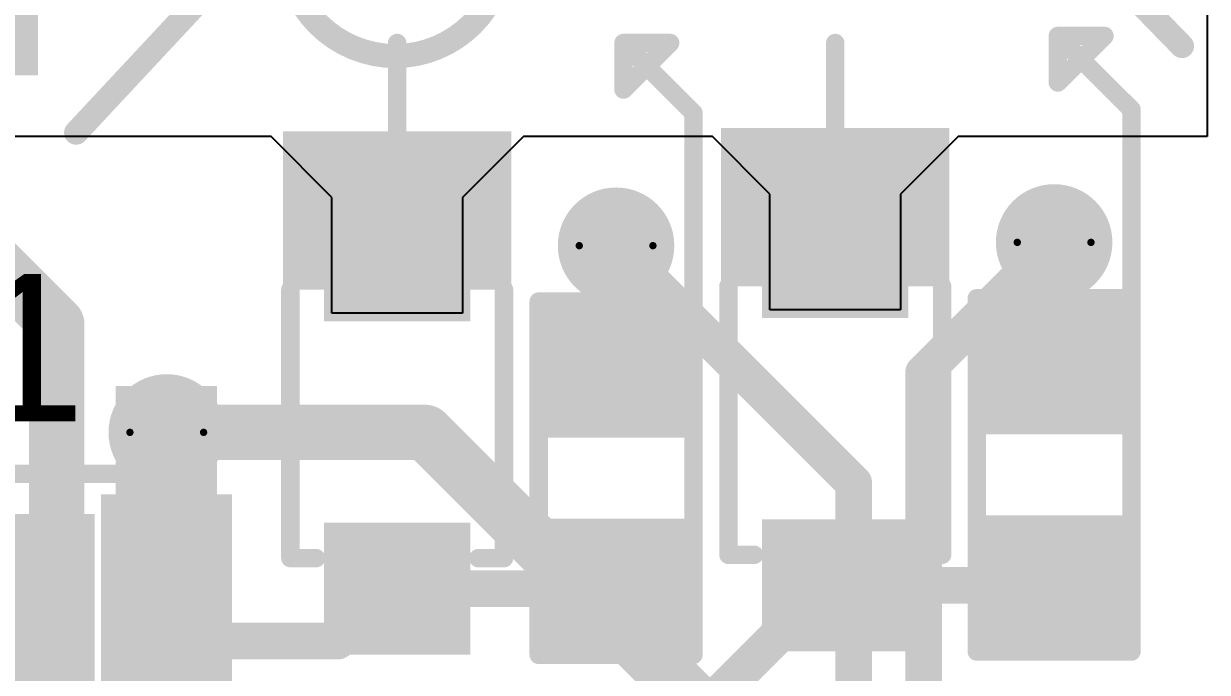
# Model space of a CAD drawing. Header units: millimetres. Extents: x -115 to 124, y -6 to 61.
# Drawn here: x -46.68 to -38.52, y 15.25 to 19.73 of the extents above; entities that cross this region are included whole.
import ezdxf

# ---------------------------------------------------------------- set-up
doc = ezdxf.new("R2010")
doc.units = ezdxf.units.MM
for name, color, linetype in [('BottomLayer', 5, 'Continuous'), ('BottomOverlay', 54, 'Continuous'), ('BottomSolder', 6, 'Continuous'), ('DrillDrawing', 1, 'Continuous'), ('TopLayer', 1, 'Continuous'), ('TopOverlay', 2, 'Continuous'), ('TopPaste', 8, 'Continuous'), ('TopSolder', 216, 'Continuous'), ('ViaHoleLayer', 16, 'Continuous')]:
    doc.layers.add(name, color=color, linetype=linetype)
doc.styles.add('Arial', font='', dxfattribs={"height": 0.2})
doc.styles.get('Arial').set_extended_font_data('Arial')

# ---------------------------------------------------------------- blocks, each defined once
blk = doc.blocks.new('TDFN_14_EP_3_3__3')
at = {"layer": 'TopLayer'}
for points in [[(-1.835, 1.31), (-1.135, 1.31), (-1.135, 1.09), (-1.835, 1.09)], [(1.135, 1.31), (1.835, 1.31), (1.835, 1.09), (1.135, 1.09)], [(-0.89, 1.175), (0.89, 1.175), (0.89, -1.175), (-0.89, -1.175)], [(-1.835, 0.91), (-1.135, 0.91), (-1.135, 0.69), (-1.835, 0.69)], [(1.135, 0.91), (1.835, 0.91), (1.835, 0.69), (1.135, 0.69)], [(-1.835, 0.51), (-1.135, 0.51), (-1.135, 0.29), (-1.835, 0.29)], [(1.135, 0.51), (1.835, 0.51), (1.835, 0.29), (1.135, 0.29)], [(-1.835, 0.11), (-1.135, 0.11), (-1.135, -0.11), (-1.835, -0.11)], [(1.135, 0.11), (1.835, 0.11), (1.835, -0.11), (1.135, -0.11)], [(-1.835, -0.29), (-1.135, -0.29), (-1.135, -0.51), (-1.835, -0.51)], [(1.135, -0.29), (1.835, -0.29), (1.835, -0.51), (1.135, -0.51)], [(-1.835, -0.69), (-1.135, -0.69), (-1.135, -0.91), (-1.835, -0.91)], [(1.135, -0.69), (1.835, -0.69), (1.835, -0.91), (1.135, -0.91)], [(-1.835, -1.09), (-1.135, -1.09), (-1.135, -1.31), (-1.835, -1.31)], [(1.135, -1.09), (1.835, -1.09), (1.835, -1.31), (1.135, -1.31)]]:
    blk.add_hatch(color=1, dxfattribs=at).paths.add_polyline_path(points)
at = {"layer": 'TopPaste'}
for points in [[(-1.835, 1.31), (-1.135, 1.31), (-1.135, 1.09), (-1.835, 1.09)], [(1.135, 1.31), (1.835, 1.31), (1.835, 1.09), (1.135, 1.09)], [(-1.835, 0.91), (-1.135, 0.91), (-1.135, 0.69), (-1.835, 0.69)], [(1.135, 0.91), (1.835, 0.91), (1.835, 0.69), (1.135, 0.69)], [(-1.835, 0.51), (-1.135, 0.51), (-1.135, 0.29), (-1.835, 0.29)], [(1.135, 0.51), (1.835, 0.51), (1.835, 0.29), (1.135, 0.29)], [(-1.835, 0.11), (-1.135, 0.11), (-1.135, -0.11), (-1.835, -0.11)], [(1.135, 0.11), (1.835, 0.11), (1.835, -0.11), (1.135, -0.11)], [(-1.835, -0.29), (-1.135, -0.29), (-1.135, -0.51), (-1.835, -0.51)], [(1.135, -0.29), (1.835, -0.29), (1.835, -0.51), (1.135, -0.51)], [(-1.835, -0.69), (-1.135, -0.69), (-1.135, -0.91), (-1.835, -0.91)], [(1.135, -0.69), (1.835, -0.69), (1.835, -0.91), (1.135, -0.91)], [(-1.835, -1.09), (-1.135, -1.09), (-1.135, -1.31), (-1.835, -1.31)], [(1.135, -1.09), (1.835, -1.09), (1.835, -1.31), (1.135, -1.31)]]:
    blk.add_hatch(color=8, dxfattribs=at).paths.add_polyline_path(points)
at = {"layer": 'TopSolder'}
for points in [[(-1.9366, 1.4116), (-1.0334, 1.4116), (-1.0334, 0.9884), (-1.9366, 0.9884)], [(1.0334, 1.4116), (1.9366, 1.4116), (1.9366, 0.9884), (1.0334, 0.9884)], [(-0.9916, 1.2766), (0.9916, 1.2766), (0.9916, -1.2766), (-0.9916, -1.2766)], [(-1.9366, 1.0116), (-1.0334, 1.0116), (-1.0334, 0.5884), (-1.9366, 0.5884)], [(1.0334, 1.0116), (1.9366, 1.0116), (1.9366, 0.5884), (1.0334, 0.5884)], [(-1.9366, 0.6116), (-1.0334, 0.6116), (-1.0334, 0.1884), (-1.9366, 0.1884)], [(1.0334, 0.6116), (1.9366, 0.6116), (1.9366, 0.1884), (1.0334, 0.1884)], [(-1.9366, 0.2116), (-1.0334, 0.2116), (-1.0334, -0.2116), (-1.9366, -0.2116)], [(1.0334, 0.2116), (1.9366, 0.2116), (1.9366, -0.2116), (1.0334, -0.2116)], [(-1.9366, -0.1884), (-1.0334, -0.1884), (-1.0334, -0.6116), (-1.9366, -0.6116)], [(1.0334, -0.1884), (1.9366, -0.1884), (1.9366, -0.6116), (1.0334, -0.6116)], [(-1.9366, -0.5884), (-1.0334, -0.5884), (-1.0334, -1.0116), (-1.9366, -1.0116)], [(1.0334, -0.5884), (1.9366, -0.5884), (1.9366, -1.0116), (1.0334, -1.0116)], [(-1.9366, -0.9884), (-1.0334, -0.9884), (-1.0334, -1.4116), (-1.9366, -1.4116)], [(1.0334, -0.9884), (1.9366, -0.9884), (1.9366, -1.4116), (1.0334, -1.4116)]]:
    blk.add_hatch(color=216, dxfattribs=at).paths.add_polyline_path(points)
at = {"layer": 'TopOverlay', "const_width": 0.127}
for points in [[(-1.55, 1.5538), (1.55, 1.5538)], [(-1.55, 1.423), (-1.55, 1.543)], [(1.55, 1.423), (1.55, 1.543)], [(-2.1082, 1.0922), (-2.1082, 1.3462)], [(-2.1082, 1.3462), (-1.9812, 1.2192)], [(-2.1082, 1.0922), (-1.9812, 1.2192)], [(-1.55, -1.543), (-1.55, -1.423)], [(1.55, -1.543), (1.55, -1.423)], [(-1.55, -1.5538), (1.55, -1.5538)]]:
    blk.add_lwpolyline(points, dxfattribs=at)
at = {"layer": 'TopOverlay', "const_width": 0.0635}
for points in [[(-1.5817, 1.5538, 1), (-1.5182, 1.5538, 1)], [(-1.5817, 1.543, 1), (-1.5182, 1.543, 1)], [(1.5182, 1.5538, 1), (1.5817, 1.5538, 1)], [(1.5182, 1.543, 1), (1.5817, 1.543, 1)], [(-1.5817, 1.423, 1), (-1.5182, 1.423, 1)], [(1.5182, 1.423, 1), (1.5817, 1.423, 1)], [(-2.1399, 1.3462, 1), (-2.0764, 1.3462, 1)], [(-2.1399, 1.3462, 1), (-2.0764, 1.3462, 1)], [(-2.013, 1.2192, 1), (-1.9494, 1.2192, 1)], [(-2.013, 1.2192, 1), (-1.9494, 1.2192, 1)], [(-2.1399, 1.0922, 1), (-2.0764, 1.0922, 1)], [(-2.1399, 1.0922, 1), (-2.0764, 1.0922, 1)], [(-1.5817, -1.423, 1), (-1.5182, -1.423, 1)], [(1.5182, -1.423, 1), (1.5817, -1.423, 1)], [(-1.5817, -1.543, 1), (-1.5182, -1.543, 1)], [(-1.5817, -1.5538, 1), (-1.5182, -1.5538, 1)], [(1.5182, -1.543, 1), (1.5817, -1.543, 1)], [(1.5182, -1.5538, 1), (1.5817, -1.5538, 1)]]:
    blk.add_lwpolyline(points, format="xyb", close=True, dxfattribs=at)
blk = doc.blocks.new('R___0603_9')
at = {"layer": 'TopLayer'}
for points in [[(-0.381, 0.4445), (-0.381, -0.4445), (-1.143, -0.4445), (-1.143, 0.4445)], [(1.143, 0.4445), (1.143, -0.4445), (0.381, -0.4445), (0.381, 0.4445)]]:
    blk.add_hatch(color=1, dxfattribs=at).paths.add_polyline_path(points)
at = {"layer": 'TopPaste'}
for points in [[(-0.381, 0.4445), (-0.381, -0.4445), (-1.143, -0.4445), (-1.143, 0.4445)], [(1.143, 0.4445), (1.143, -0.4445), (0.381, -0.4445), (0.381, 0.4445)]]:
    blk.add_hatch(color=8, dxfattribs=at).paths.add_polyline_path(points)
at = {"layer": 'TopSolder'}
for points in [[(-0.2794, 0.5461), (-0.2794, -0.5461), (-1.2446, -0.5461), (-1.2446, 0.5461)], [(1.2446, 0.5461), (1.2446, -0.5461), (0.2794, -0.5461), (0.2794, 0.5461)]]:
    blk.add_hatch(color=216, dxfattribs=at).paths.add_polyline_path(points)
at = {"layer": 'TopOverlay', "const_width": 0.127}
for points in [[(-1.2192, 0.5334), (-1.2192, -0.5334)], [(-1.2192, 0.5334), (1.2192, 0.5334)], [(1.2192, 0.5334), (1.2192, -0.5334)], [(-1.2192, -0.5334), (1.2192, -0.5334)]]:
    blk.add_lwpolyline(points, dxfattribs=at)
at = {"layer": 'TopOverlay', "const_width": 0.0635}
for points in [[(-1.25095, 0.5334, 1), (-1.18745, 0.5334, 1)], [(-1.25095, 0.5334, 1), (-1.18745, 0.5334, 1)], [(1.18745, 0.5334, 1), (1.25095, 0.5334, 1)], [(1.18745, 0.5334, 1), (1.25095, 0.5334, 1)], [(-1.25095, -0.5334, 1), (-1.18745, -0.5334, 1)], [(-1.25095, -0.5334, 1), (-1.18745, -0.5334, 1)], [(1.18745, -0.5334, 1), (1.25095, -0.5334, 1)], [(1.18745, -0.5334, 1), (1.25095, -0.5334, 1)]]:
    blk.add_lwpolyline(points, format="xyb", close=True, dxfattribs=at)
blk = doc.blocks.new('R___0603_10')
at = {"layer": 'TopLayer'}
for points in [[(-0.381, 0.4445), (-0.381, -0.4445), (-1.143, -0.4445), (-1.143, 0.4445)], [(1.143, 0.4445), (1.143, -0.4445), (0.381, -0.4445), (0.381, 0.4445)]]:
    blk.add_hatch(color=1, dxfattribs=at).paths.add_polyline_path(points)
at = {"layer": 'TopPaste'}
for points in [[(-0.381, 0.4445), (-0.381, -0.4445), (-1.143, -0.4445), (-1.143, 0.4445)], [(1.143, 0.4445), (1.143, -0.4445), (0.381, -0.4445), (0.381, 0.4445)]]:
    blk.add_hatch(color=8, dxfattribs=at).paths.add_polyline_path(points)
at = {"layer": 'TopSolder'}
for points in [[(-0.2794, 0.5461), (-0.2794, -0.5461), (-1.2446, -0.5461), (-1.2446, 0.5461)], [(1.2446, 0.5461), (1.2446, -0.5461), (0.2794, -0.5461), (0.2794, 0.5461)]]:
    blk.add_hatch(color=216, dxfattribs=at).paths.add_polyline_path(points)
at = {"layer": 'TopOverlay', "const_width": 0.127}
for points in [[(-1.2192, 0.5334), (1.2192, 0.5334)], [(-1.2192, 0.5334), (-1.2192, -0.5334)], [(1.2192, 0.5334), (1.2192, -0.5334)], [(-1.2192, -0.5334), (1.2192, -0.5334)]]:
    blk.add_lwpolyline(points, dxfattribs=at)
at = {"layer": 'TopOverlay', "const_width": 0.0635}
for points in [[(-1.25095, 0.5334, 1), (-1.18745, 0.5334, 1)], [(-1.25095, 0.5334, 1), (-1.18745, 0.5334, 1)], [(1.18745, 0.5334, 1), (1.25095, 0.5334, 1)], [(1.18745, 0.5334, 1), (1.25095, 0.5334, 1)], [(-1.25095, -0.5334, 1), (-1.18745, -0.5334, 1)], [(-1.25095, -0.5334, 1), (-1.18745, -0.5334, 1)], [(1.18745, -0.5334, 1), (1.25095, -0.5334, 1)], [(1.18745, -0.5334, 1), (1.25095, -0.5334, 1)]]:
    blk.add_lwpolyline(points, format="xyb", close=True, dxfattribs=at)
blk = doc.blocks.new('SOD_323_14')
at = {"layer": 'TopLayer'}
for points in [[(-0.75, -0.45), (-1.55, -0.45), (-1.55, 0.45), (-0.75, 0.45)], [(1.55, -0.45), (0.75, -0.45), (0.75, 0.45), (1.55, 0.45)]]:
    blk.add_hatch(color=1, dxfattribs=at).paths.add_polyline_path(points)
at = {"layer": 'TopOverlay'}
for points in [[(-2.0063, 0.4832), (-0.9141, 0.4832), (-0.9141, 0.788), (-2.0063, 0.788)], [(-2.0063, -0.5074), (-1.5745, -0.5074), (-1.5745, 0.5086), (-2.0063, 0.5086)], [(-2.0063, -0.7868), (-0.9141, -0.7868), (-0.9141, -0.482), (-2.0063, -0.482)]]:
    blk.add_hatch(color=2, dxfattribs=at).paths.add_polyline_path(points)
at = {"layer": 'TopPaste'}
for points in [[(-0.75, -0.45), (-1.55, -0.45), (-1.55, 0.45), (-0.75, 0.45)], [(1.55, -0.45), (0.75, -0.45), (0.75, 0.45), (1.55, 0.45)]]:
    blk.add_hatch(color=8, dxfattribs=at).paths.add_polyline_path(points)
at = {"layer": 'TopSolder'}
for points in [[(-0.695, -0.505), (-1.605, -0.505), (-1.605, 0.505), (-0.695, 0.505)], [(1.605, -0.505), (0.695, -0.505), (0.695, 0.505), (1.605, 0.505)]]:
    blk.add_hatch(color=216, dxfattribs=at).paths.add_polyline_path(points)
at = {"layer": 'TopOverlay', "const_width": 0.127}
for points in [[(0.9398, 0.7366), (-0.9144, 0.7366)], [(0.9398, 0.5588), (0.9398, 0.7366)], [(0.9398, -0.7366), (0.9398, -0.5588)], [(0.9398, -0.7366), (-0.9144, -0.7366)]]:
    blk.add_lwpolyline(points, dxfattribs=at)
at = {"layer": 'TopOverlay', "const_width": 0.0635}
for points in [[(-0.9461, 0.7366, 1), (-0.8827, 0.7366, 1)], [(0.908, 0.7366, 1), (0.9715, 0.7366, 1)], [(0.908, 0.7366, 1), (0.9715, 0.7366, 1)], [(0.908, 0.5588, 1), (0.9715, 0.5588, 1)], [(0.908, -0.5588, 1), (0.9715, -0.5588, 1)], [(-0.9461, -0.7366, 1), (-0.8827, -0.7366, 1)], [(0.908, -0.7366, 1), (0.9715, -0.7366, 1)], [(0.908, -0.7366, 1), (0.9715, -0.7366, 1)]]:
    blk.add_lwpolyline(points, format="xyb", close=True, dxfattribs=at)
blk = doc.blocks.new('SOD_323_15')
at = {"layer": 'TopLayer'}
for points in [[(-0.75, -0.45), (-1.55, -0.45), (-1.55, 0.45), (-0.75, 0.45)], [(1.55, -0.45), (0.75, -0.45), (0.75, 0.45), (1.55, 0.45)]]:
    blk.add_hatch(color=1, dxfattribs=at).paths.add_polyline_path(points)
at = {"layer": 'TopOverlay'}
for points in [[(-2.0065, 0.4826), (-0.9143, 0.4826), (-0.9143, 0.7874), (-2.0065, 0.7874)], [(-2.0065, -0.508), (-1.5747, -0.508), (-1.5747, 0.508), (-2.0065, 0.508)], [(-2.0065, -0.7874), (-0.9143, -0.7874), (-0.9143, -0.4826), (-2.0065, -0.4826)]]:
    blk.add_hatch(color=2, dxfattribs=at).paths.add_polyline_path(points)
at = {"layer": 'TopPaste'}
for points in [[(-0.75, -0.45), (-1.55, -0.45), (-1.55, 0.45), (-0.75, 0.45)], [(1.55, -0.45), (0.75, -0.45), (0.75, 0.45), (1.55, 0.45)]]:
    blk.add_hatch(color=8, dxfattribs=at).paths.add_polyline_path(points)
at = {"layer": 'TopSolder'}
for points in [[(-0.695, -0.505), (-1.605, -0.505), (-1.605, 0.505), (-0.695, 0.505)], [(1.605, -0.505), (0.695, -0.505), (0.695, 0.505), (1.605, 0.505)]]:
    blk.add_hatch(color=216, dxfattribs=at).paths.add_polyline_path(points)
at = {"layer": 'TopOverlay', "const_width": 0.127}
for points in [[(0.9398, 0.7366), (-0.9144, 0.7366)], [(0.9398, 0.5588), (0.9398, 0.7366)], [(0.9398, -0.7366), (0.9398, -0.5588)], [(0.9398, -0.7366), (-0.9144, -0.7366)]]:
    blk.add_lwpolyline(points, dxfattribs=at)
at = {"layer": 'TopOverlay', "const_width": 0.0635}
for points in [[(-0.9461, 0.7366, 1), (-0.8827, 0.7366, 1)], [(0.908, 0.7366, 1), (0.9715, 0.7366, 1)], [(0.908, 0.7366, 1), (0.9715, 0.7366, 1)], [(0.908, 0.5588, 1), (0.9715, 0.5588, 1)], [(0.908, -0.5588, 1), (0.9715, -0.5588, 1)], [(-0.9461, -0.7366, 1), (-0.8827, -0.7366, 1)], [(0.908, -0.7366, 1), (0.9715, -0.7366, 1)], [(0.908, -0.7366, 1), (0.9715, -0.7366, 1)]]:
    blk.add_lwpolyline(points, format="xyb", close=True, dxfattribs=at)

msp = doc.modelspace()

# ---------------------------------------------------------------- hatches: boundary and pattern name
at = {"layer": 'BottomLayer'}
msp.add_hatch(color=5, dxfattribs=at).paths.add_polyline_path([(-64.1112, 19.3721), (-46.5836, 19.3721), (-46.5836, 28.2501), (-64.1112, 28.2501)])
h = msp.add_hatch(color=5, dxfattribs=at)
edge = h.paths.add_edge_path()
edge.add_arc((-42.5974, 18.1968), 0.3, 0, 360)
h = msp.add_hatch(color=5, dxfattribs=at)
edge = h.paths.add_edge_path()
edge.add_arc((-39.5769, 18.2196), 0.3, 0, 360)
h = msp.add_hatch(color=5, dxfattribs=at)
edge = h.paths.add_edge_path()
edge.add_arc((-45.6955, 16.9083), 0.3, 0, 360)
at = {"layer": 'BottomSolder'}
h = msp.add_hatch(color=6, dxfattribs=at)
edge = h.paths.add_edge_path()
edge.add_arc((-39.5769, 18.2196), 0.4016, 0, 360)
h = msp.add_hatch(color=6, dxfattribs=at)
edge = h.paths.add_edge_path()
edge.add_arc((-42.5974, 18.1968), 0.4016, 0, 360)
h = msp.add_hatch(color=6, dxfattribs=at)
edge = h.paths.add_edge_path()
edge.add_arc((-45.6955, 16.9083), 0.4016, 0, 360)
at = {"layer": 'TopLayer'}
h = msp.add_hatch(color=1, dxfattribs=at)
edge = h.paths.add_edge_path()
edge.add_arc((-42.5974, 18.1968), 0.3, 0, 360)
h = msp.add_hatch(color=1, dxfattribs=at)
edge = h.paths.add_edge_path()
edge.add_arc((-39.5769, 18.2196), 0.3, 0, 360)
msp.add_hatch(color=1, dxfattribs=at).paths.add_polyline_path([(-46.0481, 16.1581), (-45.3481, 16.1581), (-45.3481, 17.2284), (-46.0481, 17.2284)])
h = msp.add_hatch(color=1, dxfattribs=at)
edge = h.paths.add_edge_path()
edge.add_arc((-45.6955, 16.9083), 0.3, 0, 360)
at = {"layer": 'TopSolder'}
h = msp.add_hatch(color=216, dxfattribs=at)
edge = h.paths.add_edge_path()
edge.add_arc((-39.5769, 18.2196), 0.4016, 0, 360)
h = msp.add_hatch(color=216, dxfattribs=at)
edge = h.paths.add_edge_path()
edge.add_arc((-42.5974, 18.1968), 0.4016, 0, 360)
h = msp.add_hatch(color=216, dxfattribs=at)
edge = h.paths.add_edge_path()
edge.add_arc((-45.6955, 16.9083), 0.4016, 0, 360)
at = {"layer": 'ViaHoleLayer'}
h = msp.add_hatch(color=16, dxfattribs=at)
edge = h.paths.add_edge_path()
edge.add_arc((-39.5769, 18.2196), 0.15, 0, 360)
h = msp.add_hatch(color=16, dxfattribs=at)
edge = h.paths.add_edge_path()
edge.add_arc((-42.5974, 18.1968), 0.15, 0, 360)
h = msp.add_hatch(color=16, dxfattribs=at)
edge = h.paths.add_edge_path()
edge.add_arc((-45.6955, 16.9083), 0.15, 0, 360)

# ---------------------------------------------------------------- linework, layer by layer
at = {"layer": 'BottomLayer'}
for points, const_width in [([(-46.8933, 18.0964), (-46.454, 17.657)], 0.381), ([(-42.5974, 18.1968), (-40.9591, 16.5585)], 0.254), ([(-40.4765, 17.32), (-39.5769, 18.2196)], 0.254), ([(-46.454, 12.5757), (-46.454, 17.657)], 0.381), ([(-40.4765, 10.1011), (-40.4765, 17.32)], 0.254), ([(-45.6955, 16.9083), (-43.9115, 16.9083)], 0.381), ([(-43.9115, 16.9083), (-41.8299, 14.8266)], 0.381), ([(-40.9591, 10.8644), (-40.9591, 16.5585)], 0.254)]:
    msp.add_lwpolyline(points, dxfattribs=dict(at, const_width=const_width))
for points, const_width in [([(-42.6609, 18.1968, 1), (-42.5339, 18.1968, 1)], 0.127), ([(-39.6404, 18.2196, 1), (-39.5134, 18.2196, 1)], 0.127), ([(-46.5492, 17.657, 1), (-46.3587, 17.657, 1)], 0.1905), ([(-46.5492, 17.657, 1), (-46.3587, 17.657, 1)], 0.1905), ([(-40.54, 17.32, 1), (-40.413, 17.32, 1)], 0.127), ([(-40.54, 17.32, 1), (-40.413, 17.32, 1)], 0.127), ([(-45.7908, 16.9083, 1), (-45.6003, 16.9083, 1)], 0.1905), ([(-44.0068, 16.9083, 1), (-43.8163, 16.9083, 1)], 0.1905), ([(-44.0068, 16.9083, 1), (-43.8163, 16.9083, 1)], 0.1905), ([(-41.0226, 16.5585, 1), (-40.8956, 16.5585, 1)], 0.127), ([(-41.0226, 16.5585, 1), (-40.8956, 16.5585, 1)], 0.127)]:
    msp.add_lwpolyline(points, format="xyb", close=True, dxfattribs=dict(at, const_width=const_width))
at = {"layer": 'BottomOverlay', "const_width": 0.1664}
for points in [[(-46.3407, 27.419), (-38.6955, 19.5743)], [(-46.3201, 18.9769), (-38.6784, 27.1743)]]:
    msp.add_lwpolyline(points, dxfattribs=at)
for points in [[(-44.1201, 19.5054, -1), (-44.1201, 21.0048)], [(-44.1201, 21.0048, -1), (-44.1201, 19.5054)]]:
    msp.add_lwpolyline(points, format="xyb", dxfattribs=at)
at = {"layer": 'BottomOverlay', "const_width": 0.0832}
for points in [[(-44.1617, 19.5054, 1), (-44.0785, 19.5054, 1)], [(-44.1617, 19.5054, 1), (-44.0785, 19.5054, 1)], [(-38.7371, 19.5743, 1), (-38.6539, 19.5743, 1)], [(-46.3617, 18.9769, 1), (-46.2785, 18.9769, 1)]]:
    msp.add_lwpolyline(points, format="xyb", close=True, dxfattribs=at)
at = {"layer": 'DrillDrawing'}
for points, const_width in [([(-42.3434, 18.1968, 1), (-42.8514, 18.1968, 1)], 0.0508), ([(-39.3229, 18.2196, 1), (-39.8309, 18.2196, 1)], 0.0508), ([(-42.8641, 18.1968, 1), (-42.8387, 18.1968, 1)], 0.0254), ([(-42.3561, 18.1968, 1), (-42.3307, 18.1968, 1)], 0.0254), ([(-39.8436, 18.2196, 1), (-39.8182, 18.2196, 1)], 0.0254), ([(-39.3356, 18.2196, 1), (-39.3102, 18.2196, 1)], 0.0254), ([(-45.4415, 16.9083, 1), (-45.9495, 16.9083, 1)], 0.0508), ([(-45.9622, 16.9083, 1), (-45.9368, 16.9083, 1)], 0.0254), ([(-45.4542, 16.9083, 1), (-45.4288, 16.9083, 1)], 0.0254)]:
    msp.add_lwpolyline(points, format="xyb", close=True, dxfattribs=dict(at, const_width=const_width))
at = {"layer": 'TopLayer'}
for p, q in [((-38.5207, 28.5161), (-38.5207, 18.95)), ((-44.9765, 18.95), (-48.5648, 18.95)), ((-44.5566, 18.5301), (-44.9765, 18.95)), ((-43.2367, 18.95), (-43.6566, 18.5301)), ((-41.9332, 18.95), (-43.2367, 18.95)), ((-41.5361, 18.5529), (-41.9332, 18.95)), ((-40.239, 18.95), (-40.6361, 18.5529)), ((-38.5207, 18.95), (-40.239, 18.95)), ((-44.5566, 17.7301), (-44.5566, 18.5301)), ((-43.6566, 18.5301), (-43.6566, 17.7301)), ((-41.5361, 17.7529), (-41.5361, 18.5529)), ((-40.6361, 18.5529), (-40.6361, 17.7529)), ((-43.6566, 17.7301), (-44.5566, 17.7301)), ((-40.6361, 17.7529), (-41.5361, 17.7529))]:
    msp.add_line(p, q, dxfattribs=at)
at = {"layer": 'TopLayer', "const_width": 0.254}
for points in [[(-42.5974, 17.3541), (-42.5974, 18.1968)], [(-39.5769, 17.3769), (-39.5769, 18.2196)], [(-45.6968, 16.907), (-45.6955, 16.9083)], [(-44.5186, 15.4681), (-44.1566, 15.8301)], [(-44.1566, 15.8301), (-44.1066, 15.8301)], [(-44.1066, 15.8301), (-42.5974, 15.8301)], [(-41.9209, 15.0681), (-41.1361, 15.8529)], [(-41.1361, 15.8529), (-41.0861, 15.8529)], [(-41.0861, 15.8529), (-39.5769, 15.8529)], [(-45.6981, 15.4681), (-44.5186, 15.4681)]]:
    msp.add_lwpolyline(points, dxfattribs=at)
at = {"layer": 'TopLayer', "const_width": 0.127}
for points in [[(-42.6609, 18.1968, 1), (-42.5339, 18.1968, 1)], [(-39.6404, 18.2196, 1), (-39.5134, 18.2196, 1)], [(-42.6609, 17.3541, 1), (-42.5339, 17.3541, 1)], [(-39.6404, 17.3769, 1), (-39.5134, 17.3769, 1)], [(-45.7603, 16.907, 1), (-45.6333, 16.907, 1)], [(-45.759, 16.9083, 1), (-45.632, 16.9083, 1)], [(-44.2201, 15.8301, 1), (-44.0931, 15.8301, 1)], [(-44.2201, 15.8301, 1), (-44.0931, 15.8301, 1)], [(-44.1701, 15.8301, 1), (-44.0431, 15.8301, 1)], [(-44.1701, 15.8301, 1), (-44.0431, 15.8301, 1)], [(-42.6609, 15.8301, 1), (-42.5339, 15.8301, 1)], [(-41.1996, 15.8529, 1), (-41.0726, 15.8529, 1)], [(-41.1996, 15.8529, 1), (-41.0726, 15.8529, 1)], [(-41.1496, 15.8529, 1), (-41.0226, 15.8529, 1)], [(-41.1496, 15.8529, 1), (-41.0226, 15.8529, 1)], [(-39.6404, 15.8529, 1), (-39.5134, 15.8529, 1)], [(-45.7616, 15.4681, 1), (-45.6346, 15.4681, 1)], [(-44.5821, 15.4681, 1), (-44.4551, 15.4681, 1)], [(-44.5821, 15.4681, 1), (-44.4551, 15.4681, 1)]]:
    msp.add_lwpolyline(points, format="xyb", close=True, dxfattribs=at)
at = {"layer": 'TopOverlay', "const_width": 0.127}
for points in [[(-39.5514, 19.3228), (-39.5514, 19.6442)], [(-39.5514, 19.6442), (-39.2299, 19.6442)], [(-39.5514, 19.6442), (-39.0435, 19.1364)], [(-39.3823, 19.4919), (-39.2299, 19.6442)], [(-44.1066, 18.9864), (-44.1066, 19.5956)], [(-42.546, 19.5956), (-42.2246, 19.5956)], [(-42.546, 19.2742), (-42.546, 19.5956)], [(-42.546, 19.5956), (-42.064, 19.1136)], [(-42.377, 19.4433), (-42.2246, 19.5956)], [(-41.0861, 18.9864), (-41.0861, 19.5956)], [(-39.5514, 19.3228), (-39.399, 19.4752)], [(-42.546, 19.2742), (-42.3937, 19.4266)], [(-39.0435, 17.8341), (-39.0435, 19.1364)], [(-42.064, 17.8113), (-42.064, 19.1136)]]:
    msp.add_lwpolyline(points, dxfattribs=at)
at = {"layer": 'TopOverlay', "const_width": 0.0635}
for points in [[(-39.5831, 19.6442, 1), (-39.5196, 19.6442, 1)], [(-39.5831, 19.6442, 1), (-39.5196, 19.6442, 1)], [(-39.5831, 19.6442, 1), (-39.5196, 19.6442, 1)], [(-39.2617, 19.6442, 1), (-39.1982, 19.6442, 1)], [(-39.2617, 19.6442, 1), (-39.1982, 19.6442, 1)], [(-44.1383, 19.5956, 1), (-44.0748, 19.5956, 1)], [(-42.5778, 19.5956, 1), (-42.5143, 19.5956, 1)], [(-42.5778, 19.5956, 1), (-42.5143, 19.5956, 1)], [(-42.5778, 19.5956, 1), (-42.5143, 19.5956, 1)], [(-42.2563, 19.5956, 1), (-42.1928, 19.5956, 1)], [(-42.2563, 19.5956, 1), (-42.1928, 19.5956, 1)], [(-41.1179, 19.5956, 1), (-41.0544, 19.5956, 1)], [(-42.4087, 19.4433, 1), (-42.3452, 19.4433, 1)], [(-39.4307, 19.4752, 1), (-39.3672, 19.4752, 1)], [(-39.414, 19.4919, 1), (-39.3505, 19.4919, 1)], [(-42.4254, 19.4266, 1), (-42.3619, 19.4266, 1)], [(-39.5831, 19.3228, 1), (-39.5196, 19.3228, 1)], [(-39.5831, 19.3228, 1), (-39.5196, 19.3228, 1)], [(-42.5778, 19.2742, 1), (-42.5143, 19.2742, 1)], [(-42.5778, 19.2742, 1), (-42.5143, 19.2742, 1)], [(-39.0753, 19.1364, 1), (-39.0118, 19.1364, 1)], [(-39.0753, 19.1364, 1), (-39.0118, 19.1364, 1)], [(-42.0958, 19.1136, 1), (-42.0323, 19.1136, 1)], [(-42.0958, 19.1136, 1), (-42.0323, 19.1136, 1)], [(-44.1383, 18.9864, 1), (-44.0748, 18.9864, 1)], [(-41.1179, 18.9864, 1), (-41.0544, 18.9864, 1)], [(-42.0958, 17.8113, 1), (-42.0323, 17.8113, 1)], [(-39.0753, 17.8341, 1), (-39.0118, 17.8341, 1)]]:
    msp.add_lwpolyline(points, format="xyb", close=True, dxfattribs=at)

# ---------------------------------------------------------------- block references
for name, p, rotation in [('SOD_323_14', (-44.1066, 16.9801), 270), ('SOD_323_15', (-41.0861, 17.0029), 270), ('R___0603_10', (-42.5974, 16.5921), 90), ('R___0603_9', (-39.5769, 16.6149), 90)]:
    msp.add_blockref(name, p, dxfattribs=dict(rotation=rotation))
msp.add_blockref('TDFN_14_EP_3_3__3', (-47.1831, 15.0681))

# ---------------------------------------------------------------- texts
at = {"layer": 'TopOverlay', "style": 'Arial'}
msp.add_text('U1', height=1.016, dxfattribs=at).set_placement((-48.0701, 16.9854))

doc.saveas('drawing.dxf')
